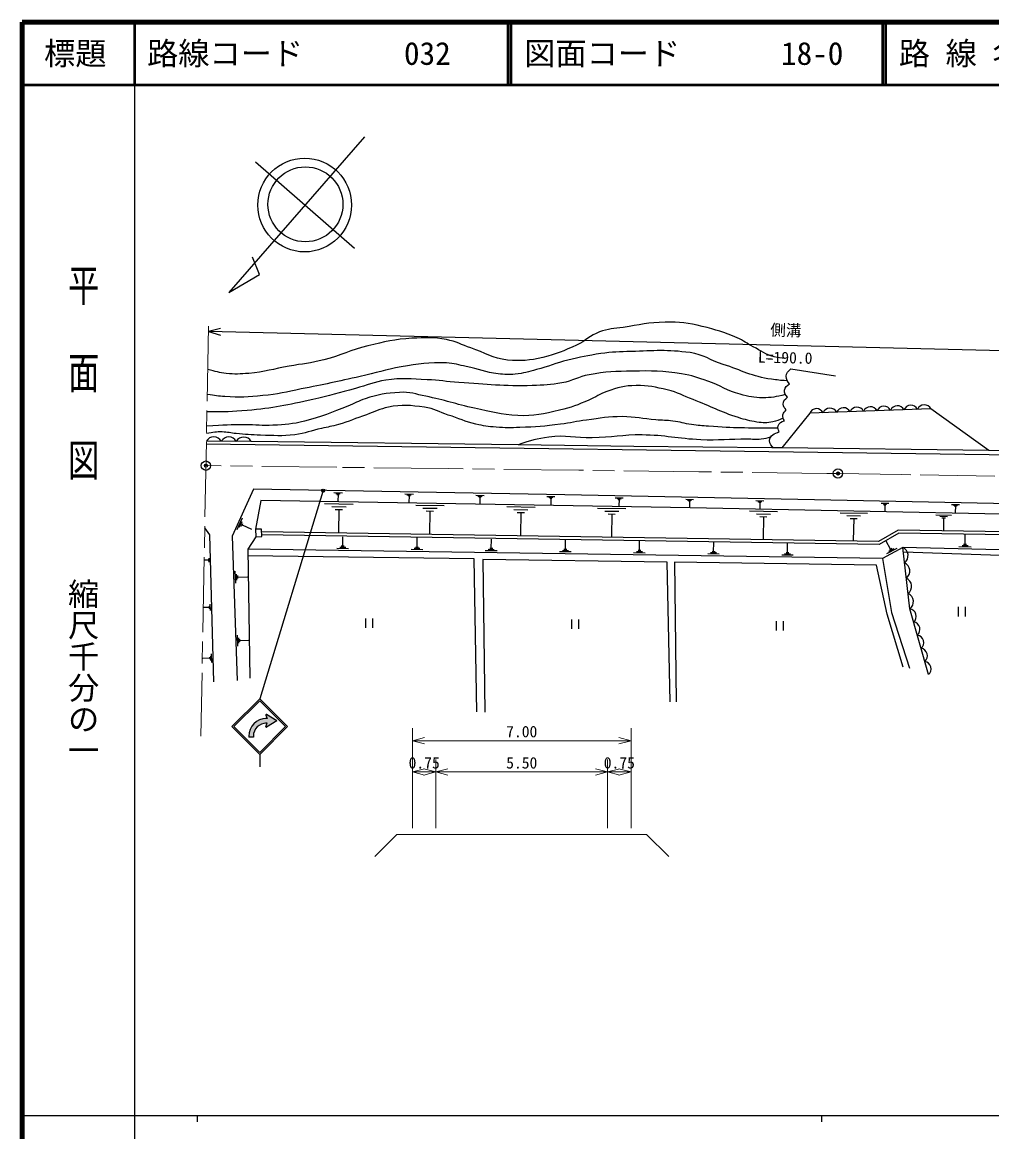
# Model space of a CAD drawing. Units: millimetres, scale not verified, with parts at other scales. Extents: x 40000 to 680000, y 20000 to 380000.
# Drawn here: x 40000 to 195274, y 202409 to 380000 of the extents above; entities that cross this region are included whole.
import ezdxf
from ezdxf.enums import TextEntityAlignment as Align

# ---------------------------------------------------------------- set-up
doc = ezdxf.new("R2010")
doc.units = ezdxf.units.MM
doc.header["$LTSCALE"] = 1000
doc.header["$PDMODE"] = 32
doc.header["$PDSIZE"] = 500
doc.linetypes.add('CHAIN', pattern=[18.5, 12, -1.5, 3.5, -1.5])
for name, color, linetype, lineweight in [('M-BGD', 7, 'Continuous', 25), ('M-BMK', 2, 'CHAIN', 13), ('M-BMK-SRVR', 3, 'Continuous', 25), ('M-STR-HTXT', 7, 'Continuous', 13), ('M-STR-STRC', 7, 'Continuous', 25), ('M-TTL', 2, 'Continuous', 140), ('M-TTL-BAND', 7, 'Continuous', 25), ('M-TTL-LINE', 7, 'Continuous', 50)]:
    doc.layers.add(name, color=color, linetype=linetype, lineweight=lineweight)
doc.layers.add('M-TTL-TXT', color=7, linetype='Continuous')
doc.styles.add('@ＭＳ ゴシック', font='')
doc.styles.add('ＭＳ ゴシック', font='')
doc.styles.get('@ＭＳ ゴシック').set_extended_font_data('@MS Gothic')
doc.styles.get('ＭＳ ゴシック').set_extended_font_data('MS Gothic')

msp = doc.modelspace()

# ---------------------------------------------------------------- hatches: boundary and pattern name
at = {"layer": 'M-STR-STRC'}
msp.add_hatch(color=256, dxfattribs=at).paths.add_polyline_path([(79121, 268563), (79211, 268563), (79030, 269116, -0.69923), (79140, 269204), (80783, 268189), (79140, 267174, -0.69923), (79030, 267261), (79211, 267814), (79121, 267814, 0.41421), (77022, 265715), (77022, 265556), (76273, 265556), (76273, 265715, -0.41421)])

# ---------------------------------------------------------------- linework, layer by layer
at = {"layer": 'M-BGD'}
for p, q in [((94803, 361635), (73102, 336735)), ((93192, 343805), (77361, 357603)), ((77993, 339598), (76856, 342375)), ((73102, 336735), (77993, 339598)), ((71769, 330956), (69825, 330486)), ((254644, 326009), (69825, 330486)), ((69825, 330486), (71744, 329921)), ((163069, 324542), (170251, 323411)), ((185525, 318105), (166110, 317409)), ((194771, 311440), (185525, 318105)), ((166110, 317409), (161673, 311853)), ((76678, 312892), (69497, 312947)), ((89905, 304706), (91276, 304681)), ((90245, 304562), (90931, 304550)), ((90414, 304422), (90757, 304416)), ((90585, 304419), (90566, 303322)), ((101282, 304502), (102638, 304478)), ((101619, 304361), (102297, 304349)), ((101786, 304222), (102125, 304216)), ((101955, 304219), (101936, 303134)), ((112644, 304299), (113985, 304275)), ((112977, 304159), (113647, 304147)), ((113142, 304022), (113477, 304016)), ((113309, 304019), (113290, 302947)), ((123991, 304097), (125316, 304073)), ((124320, 303958), (124982, 303946)), ((124483, 303823), (124814, 303817)), ((124649, 303820), (124630, 302759)), ((134942, 303883), (136233, 303857)), ((135262, 303747), (135908, 303734)), ((78191, 303427), (77384, 298837)), ((88425, 302958), (93010, 302882)), ((89564, 302480), (91857, 302442)), ((90129, 302012), (91276, 301993)), ((90703, 302003), (90642, 298334)), ((103017, 302716), (107586, 302641)), ((104152, 302241), (106436, 302203)), ((117593, 302476), (122145, 302400)), ((118724, 302001), (121000, 301964)), ((132152, 302235), (136688, 302160)), ((135421, 303615), (135744, 303608)), ((135583, 303611), (135562, 302579)), ((146252, 303655), (147502, 303630)), ((146562, 303524), (147187, 303511)), ((146715, 303395), (147028, 303389)), ((146872, 303392), (146852, 302392)), ((157497, 303429), (158753, 303403)), ((157809, 303297), (158437, 303284)), ((157963, 303168), (158277, 303162)), ((158120, 303165), (158100, 302160)), ((177534, 303034), (178809, 303009)), ((177850, 302900), (178488, 302887)), ((178007, 302769), (178326, 302763)), ((178167, 302766), (178147, 301745)), ((188800, 302815), (190091, 302790)), ((189120, 302680), (189766, 302668)), ((189279, 302548), (189602, 302542)), ((189440, 302545), (189420, 301512)), ((74429, 298790), (75277, 300653)), ((104716, 301774), (105858, 301755)), ((105287, 301765), (105226, 298110)), ((119285, 301537), (120423, 301518)), ((119854, 301527), (119794, 297885)), ((133279, 301763), (135547, 301725)), ((133838, 301300), (134972, 301281)), ((134405, 301290), (134345, 297661)), ((156496, 301793), (160955, 301701)), ((157601, 301324), (159831, 301278)), ((158149, 300867), (159264, 300843)), ((158707, 300855), (158633, 297287)), ((170991, 301493), (175374, 301403)), ((172078, 301032), (174269, 300987)), ((172617, 300583), (173712, 300560)), ((173165, 300571), (173092, 297065)), ((186333, 301176), (188795, 301125)), ((186943, 300917), (188174, 300892)), ((187246, 300664), (187861, 300652)), ((187554, 300658), (187513, 298688)), ((74827, 299171), (75251, 300103)), ((75119, 299319), (75331, 299785)), ((75225, 299552), (76715, 298874)), ((78347, 298868), (77384, 298837)), ((77384, 298837), (77422, 297647)), ((78386, 297678), (78347, 298868)), ((77422, 297647), (76144, 295660)), ((77422, 297647), (78386, 297678)), ((91332, 296122), (91354, 297650)), ((103230, 295948), (103252, 297467)), ((115117, 295773), (115139, 297284)), ((126994, 295599), (127016, 297101)), ((138860, 295424), (138881, 296918)), ((150715, 295250), (150737, 296736)), ((179068, 295652), (178367, 296962)), ((190996, 296393), (191032, 297955)), ((76144, 295660), (76442, 274987)), ((92281, 295726), (90372, 295754)), ((91807, 295924), (90852, 295938)), ((91571, 296119), (91093, 296126)), ((104174, 295554), (102275, 295581)), ((103702, 295751), (102752, 295765)), ((103467, 295944), (102992, 295951)), ((116056, 295382), (114167, 295409)), ((115586, 295577), (114642, 295591)), ((115353, 295770), (114881, 295776)), ((127927, 295209), (126049, 295237)), ((127460, 295404), (126522, 295418)), ((127228, 295595), (126759, 295602)), ((139788, 295037), (137921, 295065)), ((139324, 295231), (138390, 295244)), ((139093, 295421), (138626, 295428)), ((151638, 294866), (149781, 294893)), ((151176, 295058), (150248, 295071)), ((150947, 295247), (150483, 295254)), ((163019, 294885), (162096, 294899)), ((162790, 295073), (162329, 295080)), ((162560, 295076), (162581, 296553)), ((180062, 295764), (178426, 294887)), ((179565, 295708), (178747, 295269)), ((179273, 295762), (178864, 295543)), ((191963, 295980), (190011, 296026)), ((191479, 296187), (190504, 296209)), ((191240, 296388), (190752, 296399)), ((69753, 293906), (69241, 293892)), ((69750, 293986), (69755, 293826)), ((69812, 294067), (69821, 293748)), ((69872, 294229), (69889, 293589)), ((163477, 294694), (161632, 294721)), ((74187, 290210), (74118, 292164)), ((74365, 290705), (74331, 291682)), ((74552, 290956), (74535, 291445)), ((74544, 291201), (76107, 291256)), ((69885, 286346), (69099, 286325)), ((69882, 286468), (69888, 286223)), ((69977, 286594), (69990, 286103)), ((70068, 286842), (70095, 285860)), ((189957, 284907), (189957, 286407)), ((191082, 284907), (191082, 286407)), ((95012, 283058), (95012, 284558)), ((96137, 283058), (96137, 284558)), ((128025, 282926), (128025, 284426)), ((129150, 282926), (129150, 284426)), ((160774, 282662), (160774, 284162)), ((161899, 282662), (161899, 284162)), ((74540, 280152), (74479, 281897)), ((74699, 280595), (74669, 281467)), ((74866, 280819), (74851, 281255)), ((74858, 281037), (76254, 281086)), ((70280, 278884), (70316, 277533)), ((70028, 278201), (68947, 278172)), ((70023, 278370), (70032, 278032)), ((70154, 278543), (70172, 277867))]:
    msp.add_line(p, q, dxfattribs=at)
for points in [[(217058, 310983), (194771, 311440), (161673, 311853), (160038, 311870), (137974, 312088), (119407, 312357), (76678, 312892)], [(248178, 309702), (194867, 310753), (69488, 312480)], [(77033, 305236), (73622, 297743), (74434, 274623)], [(247733, 297221), (235261, 297484), (210222, 299876), (200765, 302884), (166853, 303540), (126906, 304345), (77033, 305236)], [(247632, 294377), (234105, 294454), (209919, 297520), (199394, 301206), (146976, 302290), (78191, 303427)], [(70699, 274423), (70073, 297951), (69238, 299073)], [(247544, 291909), (241137, 291371), (210247, 294755), (201188, 298355), (180285, 298711), (177103, 296903), (78361, 298423)], [(217474, 293404), (210226, 294172), (201093, 297883), (180407, 298236), (177225, 296428), (78377, 297950)], [(215119, 290892), (211482, 291142), (200944, 295471), (181016, 295934), (177755, 294187), (76144, 295660)], [(185130, 275579), (182156, 286104), (181016, 295934)], [(204919, 271044), (201276, 294470), (181139, 295154)], [(112786, 269643), (112365, 294133), (76159, 294591)], [(143745, 271237), (143308, 293571), (113751, 294032), (114090, 269565)], [(181067, 276759), (178498, 285275), (176789, 293087), (144482, 293605), (144710, 271211)], [(177755, 294187), (179222, 285517), (182078, 276596)]]:
    msp.add_lwpolyline(points, dxfattribs=at)
for centre, radius in [((85245, 350732), 7500), ((85355, 350845), 6000)]:
    msp.add_circle(centre, radius, dxfattribs=at)
for centre, radius, start, end in [((167206, 316966), 1182, 26.12026, 157.98337), ((169363, 317043), 1182, 26.12026, 157.98337), ((171521, 317121), 1182, 26.12026, 157.98337), ((173678, 317198), 1182, 26.12026, 157.98337), ((175835, 317275), 1182, 26.12026, 157.98337), ((177992, 317353), 1182, 26.12026, 157.98337), ((180150, 317430), 1182, 26.12026, 157.98337), ((182307, 317507), 1182, 26.12026, 157.98337), ((184464, 317584), 1182, 26.12026, 157.98337), ((70689, 312264), 1373, 28.92545, 150.20857), ((73083, 312246), 1373, 28.92545, 150.20857), ((75476, 312228), 1373, 28.92545, 150.20857), ((180420, 294620), 1443, 307.61007, 65.62342), ((180705, 292162), 1443, 307.61007, 65.62342), ((180990, 289705), 1443, 307.61007, 65.62342), ((181275, 287247), 1443, 307.61007, 65.62342), ((181968, 284914), 1204, 310.53519, 81.01774), ((182563, 282809), 1204, 310.53519, 81.01774), ((183158, 280704), 1204, 310.53519, 81.01774), ((183752, 278599), 1204, 310.53519, 81.01774), ((184347, 276494), 1204, 310.53519, 81.01774)]:
    msp.add_arc(centre, radius, start, end, dxfattribs=at)
for points, knots in [([(162254, 326169), (161417, 326220), (161114, 326285), (160402, 326456), (158997, 326791), (158355, 327399), (157063, 328047), (156032, 328564), (155541, 329026), (154481, 329481), (152373, 330386), (151129, 330770), (148899, 331307), (146626, 331855), (145289, 332037), (142952, 331985), (140314, 331927), (138854, 331568), (136248, 331151), (134753, 330911), (133856, 330959), (132440, 330420), (130904, 329836), (130279, 329024), (128788, 328334), (126749, 327390), (125577, 326862), (123389, 326351), (121220, 325845), (119918, 325712), (117702, 325934), (115311, 326173), (114139, 327101), (111860, 327864), (110329, 328376), (109536, 328909), (107947, 329194), (105820, 329576), (104575, 329522), (102417, 329403), (99621, 329249), (98070, 328865), (95348, 328203), (92543, 327521), (91104, 326670), (88306, 325960), (86167, 325417), (84921, 325335), (82750, 324943), (80225, 324486), (78837, 324019), (76281, 323795), (74880, 323672), (74077, 323628), (72681, 323795), (71504, 323936), (71049, 324046), (69711, 324423)], [0, 0, 0, 0, 1, 1, 1, 2, 2, 2, 3, 3, 3, 4, 4, 4, 5, 5, 5, 6, 6, 6, 7, 7, 7, 8, 8, 8, 9, 9, 9, 10, 10, 10, 11, 11, 11, 12, 12, 12, 13, 13, 13, 14, 14, 14, 15, 15, 15, 16, 16, 16, 17, 17, 17, 18, 18, 18, 19, 19, 19, 19]), ([(162427, 322623), (161309, 322659), (160945, 322731), (160001, 322858), (156855, 323280), (155251, 324261), (152228, 325231), (150148, 325899), (149124, 326813), (146959, 327109), (143304, 327609), (141204, 327413), (137517, 327292), (135608, 327229), (134529, 327226), (132639, 326953), (130562, 326652), (129408, 326408), (127370, 325909), (125385, 325423), (124342, 324901), (122362, 324397), (121049, 324062), (120319, 323804), (118971, 323666), (117896, 323556), (117281, 323609), (116206, 323718), (114177, 323925), (113120, 324499), (111120, 324892), (109880, 325136), (109200, 325434), (107937, 325466), (105105, 325537), (103499, 325346), (100712, 324840), (98118, 324368), (96712, 323878), (94139, 323301), (90443, 322472), (88368, 322023), (84651, 321299), (82275, 320836), (80960, 320415), (78547, 320230), (76179, 320048), (74836, 319880), (72469, 320073), (71359, 320164), (70949, 320193), (69637, 320413)], [0, 0, 0, 0, 1, 1, 1, 2, 2, 2, 3, 3, 3, 4, 4, 4, 5, 5, 5, 6, 6, 6, 7, 7, 7, 8, 8, 8, 9, 9, 9, 10, 10, 10, 11, 11, 11, 12, 12, 12, 13, 13, 13, 14, 14, 14, 15, 15, 15, 16, 16, 16, 17, 17, 17, 17]), ([(162226, 320401), (160626, 320025), (160023, 319882), (158588, 319892), (157165, 319902), (156363, 320076), (154988, 320440), (152867, 321001), (151871, 321875), (149784, 322553), (148169, 323077), (147277, 323470), (145598, 323726), (142572, 324189), (140833, 324207), (137773, 324157), (135028, 324112), (133468, 324073), (130769, 323570), (129029, 323246), (128167, 322598), (126426, 322279), (124600, 321944), (123547, 321918), (121692, 321848), (117091, 321677), (114511, 322049), (109915, 322318), (107923, 322435), (106823, 322736), (104828, 322787), (102262, 322853), (100790, 323121), (98255, 322709), (96301, 322392), (95278, 321886), (93364, 321379), (90709, 320675), (89242, 320194), (86556, 319618), (82481, 318744), (80187, 318183), (76032, 317858), (73519, 317661), (72607, 317608), (69584, 317623)], [0, 0, 0, 0, 1, 1, 1, 2, 2, 2, 3, 3, 3, 4, 4, 4, 5, 5, 5, 6, 6, 6, 7, 7, 7, 8, 8, 8, 9, 9, 9, 10, 10, 10, 11, 11, 11, 12, 12, 12, 13, 13, 13, 14, 14, 14, 15, 15, 15, 15]), ([(162861, 322124), (162558, 322515), (162339, 322816), (162356, 323324), (162375, 323875), (162688, 324165), (163069, 324542)], [0, 0, 0, 0, 1, 1, 1, 2, 2, 2, 2]), ([(161832, 316617), (161154, 316291), (160878, 316195), (160232, 316044), (159253, 315815), (158652, 315856), (157658, 316009), (156478, 316190), (155826, 316369), (154685, 316722), (151772, 317623), (150282, 318523), (147433, 319608), (145829, 320220), (144984, 320747), (143312, 321139), (141388, 321589), (140280, 321887), (138304, 321852), (136435, 321819), (135379, 321514), (133615, 320895), (132439, 320483), (131891, 319992), (130740, 319516), (128946, 318774), (127940, 318304), (126044, 317887), (123476, 317321), (121994, 316915), (119367, 317026), (116629, 317142), (115140, 317681), (112455, 318226), (109372, 318852), (107720, 319544), (104629, 320130), (103000, 320439), (102084, 320875), (100430, 320756), (98249, 320600), (96999, 320435), (94926, 319739), (93814, 319365), (93252, 318997), (92161, 318565), (89483, 317504), (87989, 316849), (85197, 316139), (83275, 315651), (82142, 315596), (80163, 315487), (78423, 315392), (77445, 315568), (75702, 315565), (73295, 315562), (72496, 315507), (69542, 315361)], [0, 0, 0, 0, 1, 1, 1, 2, 2, 2, 3, 3, 3, 4, 4, 4, 5, 5, 5, 6, 6, 6, 7, 7, 7, 8, 8, 8, 9, 9, 9, 10, 10, 10, 11, 11, 11, 12, 12, 12, 13, 13, 13, 14, 14, 14, 15, 15, 15, 16, 16, 16, 17, 17, 17, 18, 18, 18, 19, 19, 19, 19]), ([(162530, 319968), (162253, 320322), (162026, 320626), (162078, 321099), (162133, 321600), (162477, 321842), (162861, 322124)], [0, 0, 0, 0, 1, 1, 1, 2, 2, 2, 2]), ([(162358, 317945), (162083, 318219), (161876, 318461), (161852, 318873), (161823, 319375), (162177, 319653), (162530, 319968)], [0, 0, 0, 0, 1, 1, 1, 2, 2, 2, 2]), ([(161003, 315045), (155712, 315065), (154234, 314970), (149917, 315332), (148847, 315422), (148244, 315455), (147179, 315593), (146005, 315745), (145380, 316030), (144205, 316167), (143150, 316290), (142551, 316263), (141492, 316350), (139380, 316522), (138212, 316853), (136093, 316871), (133851, 316890), (132602, 316619), (130380, 316323), (128733, 316104), (127829, 315860), (126181, 315645), (123667, 315318), (122245, 315216), (119712, 315124), (118215, 315069), (117370, 315047), (115878, 315176), (114614, 315285), (113905, 315386), (112669, 315671), (110893, 316082), (109967, 316562), (108235, 317132), (106748, 317621), (105979, 318179), (104427, 318384), (102184, 318680), (100855, 318821), (98636, 318384), (97210, 318103), (96486, 317664), (95115, 317184), (93360, 316571), (92409, 316130), (90628, 315593), (89599, 315283), (88989, 315235), (87942, 314993), (86268, 314606), (85369, 314182), (83664, 313976), (81540, 313719), (80325, 313835), (78186, 313898), (76645, 313943), (75783, 314015), (74248, 314159), (73379, 314240), (72902, 314403), (72030, 314419), (71045, 314438), (70654, 314358), (69520, 314161)], [0, 0, 0, 0, 1, 1, 1, 2, 2, 2, 3, 3, 3, 4, 4, 4, 5, 5, 5, 6, 6, 6, 7, 7, 7, 8, 8, 8, 9, 9, 9, 10, 10, 10, 11, 11, 11, 12, 12, 12, 13, 13, 13, 14, 14, 14, 15, 15, 15, 16, 16, 16, 17, 17, 17, 18, 18, 18, 19, 19, 19, 20, 20, 20, 21, 21, 21, 21]), ([(162049, 316222), (161874, 316555), (161745, 316792), (161817, 317165), (161888, 317529), (162082, 317702), (162358, 317945)], [0, 0, 0, 0, 1, 1, 1, 2, 2, 2, 2]), ([(161219, 314468), (161063, 314779), (160969, 315041), (161052, 315403), (161166, 315894), (161613, 316038), (162049, 316222)], [0, 0, 0, 0, 1, 1, 1, 2, 2, 2, 2]), ([(160331, 311867), (159994, 312168), (159713, 312513), (159680, 313034), (159629, 313854), (160568, 314181), (161219, 314468)], [0, 0, 0, 0, 1, 1, 1, 2, 2, 2, 2]), ([(159927, 313656), (159230, 313408), (158971, 313337), (158336, 313239), (157480, 313107), (156985, 313264), (156119, 313265), (153205, 313268), (151570, 313033), (148659, 313161), (144982, 313323), (142949, 313905), (139269, 313943), (136136, 313976), (134394, 313525), (131261, 313474), (128551, 313429), (127004, 313971), (124322, 313578), (122365, 313291), (121573, 313088), (119407, 312357)], [0, 0, 0, 0, 1, 1, 1, 2, 2, 2, 3, 3, 3, 4, 4, 4, 5, 5, 5, 6, 6, 6, 7, 7, 7, 7])]:
    msp.add_open_spline(points, degree=3, knots=knots, dxfattribs=at)
at = {"layer": 'M-BMK'}
for p, q in [((69841, 331349), (68615, 265727)), ((90379, 308765), (69424, 309024)), ((108294, 308544), (90379, 308765)), ((129124, 308286), (108294, 308544)), ((148361, 308048), (129124, 308286)), ((168877, 307795), (148361, 308048)), ((195778, 307343), (180781, 307599))]:
    msp.add_line(p, q, dxfattribs=at)
msp.add_lwpolyline([(180781, 307599), (170639, 307773), (168877, 307795)], dxfattribs=at)
at = {"layer": 'M-BMK-SRVR'}
for centre in [(69424, 309024), (170639, 307773)]:
    msp.add_circle(centre, 750, dxfattribs=at)
for p in [(69424, 309024), (69424, 309024), (170639, 307773)]:
    msp.add_point(p, dxfattribs=at)
at = {"layer": 'M-STR-HTXT'}
for p, q in [((102500, 251000), (102500, 267000)), ((137500, 251000), (137500, 267000)), ((104432, 265518), (102500, 265000)), ((102500, 265000), (137500, 265000)), ((102500, 265000), (104432, 264482)), ((137500, 265000), (135568, 265518)), ((135568, 264482), (137500, 265000)), ((106250, 251000), (106250, 262000)), ((133750, 251000), (133750, 262000)), ((104432, 260518), (102500, 260000)), ((102500, 260000), (106250, 260000)), ((102500, 260000), (104432, 259482)), ((106250, 260000), (104318, 260518)), ((104318, 259482), (106250, 260000)), ((108182, 260518), (106250, 260000)), ((106250, 260000), (133750, 260000)), ((106250, 260000), (108182, 259482)), ((133750, 260000), (131818, 260518)), ((131818, 259482), (133750, 260000)), ((135682, 260518), (133750, 260000)), ((133750, 260000), (137500, 260000)), ((133750, 260000), (135682, 259482)), ((137500, 260000), (135568, 260518)), ((135568, 259482), (137500, 260000)), ((100000, 250000), (96464, 246464)), ((100000, 250000), (102500, 250000)), ((102500, 250000), (106250, 250000)), ((106250, 250000), (133750, 250000)), ((133750, 250000), (137500, 250000)), ((137500, 250000), (140000, 250000)), ((140000, 250000), (143536, 246464))]:
    msp.add_line(p, q, dxfattribs=at)
at = {"layer": 'M-STR-STRC'}
for p, q in [((88154, 304893), (78044, 271712)), ((78044, 271712), (73589, 267258)), ((78044, 271394), (73907, 267258)), ((82499, 267258), (78044, 271712)), ((82181, 267258), (78044, 271394)), ((79211, 268563), (78966, 268563)), ((79030, 269116), (79211, 268563)), ((79211, 268563), (79121, 268563)), ((80783, 268189), (79140, 269204)), ((80783, 268189), (79140, 267174)), ((73589, 267258), (78044, 262803)), ((73907, 267258), (78044, 263121)), ((78044, 262803), (82499, 267258)), ((78044, 263121), (82181, 267258)), ((79211, 267814), (78966, 267814)), ((79030, 267261), (79211, 267814)), ((79211, 267814), (79121, 267814)), ((76273, 265715), (76273, 265556)), ((77022, 265556), (76273, 265556)), ((77022, 265715), (77022, 265556)), ((78044, 262803), (78044, 260803))]:
    msp.add_line(p, q, dxfattribs=at)
for radius in [150, 120, 90, 60, 30]:
    msp.add_circle((88197, 305036), radius, dxfattribs=at)
for centre, radius, start, end in [((79121, 265715), 2848, 90, 180), ((79101, 269140), 75, 58.28723, 198.13651), ((79121, 265715), 2099, 90, 180), ((79101, 267237), 75, 161.86349, 301.71277)]:
    msp.add_arc(centre, radius, start, end, dxfattribs=at)
msp.add_point((88197, 305036), dxfattribs=at)
at = {"layer": 'M-TTL'}
for p, q in [((40000, 380000), (40000, 20000)), ((680000, 380000), (40000, 380000))]:
    msp.add_line(p, q, dxfattribs=at)
at = {"layer": 'M-TTL-BAND'}
for p, q in [((58000, 370000), (58000, 20000)), ((40000, 205000), (579000, 205000)), ((68000, 205000), (68000, 204000)), ((168000, 205000), (168000, 204000))]:
    msp.add_line(p, q, dxfattribs=at)
at = {"layer": 'M-TTL-LINE'}
for p, q in [((58000, 380000), (58000, 370000)), ((117750, 380000), (117750, 370000)), ((118250, 380000), (118250, 370000)), ((177750, 380000), (177750, 370000)), ((178250, 380000), (178250, 370000)), ((40000, 370000), (680000, 370000))]:
    msp.add_line(p, q, dxfattribs=at)

# ---------------------------------------------------------------- texts
at = {"layer": 'M-BGD', "style": 'ＭＳ ゴシック'}
msp.add_text('側溝', height=1833, rotation=358.612, dxfattribs=at).set_placement((162259, 329247), align=Align.BOTTOM_CENTER)
at = {"layer": 'M-BGD', "style": '@ＭＳ ゴシック'}
msp.add_text('L=190.0', height=1833, rotation=358.612, dxfattribs=at).set_placement((162210, 327247), align=Align.TOP_CENTER)
at = {"layer": 'M-STR-HTXT', "style": 'ＭＳ ゴシック'}
for s, p in [('7.00', (120000, 265000)), ('0.75', (104375, 260000)), ('5.50', (120000, 260000)), ('0.75', (135625, 260000))]:
    msp.add_text(s, height=1833, dxfattribs=at).set_placement(p, align=Align.BOTTOM_CENTER)
at = {"layer": 'M-TTL-BAND', "style": '@ＭＳ ゴシック', "width": 1.4}
msp.add_text('平  面  図', height=3666, rotation=270, dxfattribs=at).set_placement((49777, 306475), align=Align.MIDDLE_RIGHT)
at = {"layer": 'M-TTL-BAND', "style": '@ＭＳ ゴシック'}
msp.add_text('縮尺千分の一', height=3666, rotation=270, dxfattribs=at).set_placement((49777, 261030), align=Align.MIDDLE_RIGHT)
at = {"layer": 'M-TTL-TXT', "style": 'ＭＳ ゴシック'}
msp.add_text('標題', height=3666, dxfattribs=at).set_placement((48500, 375000), align=Align.MIDDLE_CENTER)
for s, p in [('路線コード', (60000, 375000)), ('032', (101142, 375000)), ('図面コード', (120380, 375000)), ('18-0', (161521, 375000)), ('路 線 名', (180380, 375000))]:
    msp.add_text(s, height=3666, dxfattribs=at).set_placement(p, align=Align.MIDDLE_LEFT)

doc.saveas('drawing.dxf')
